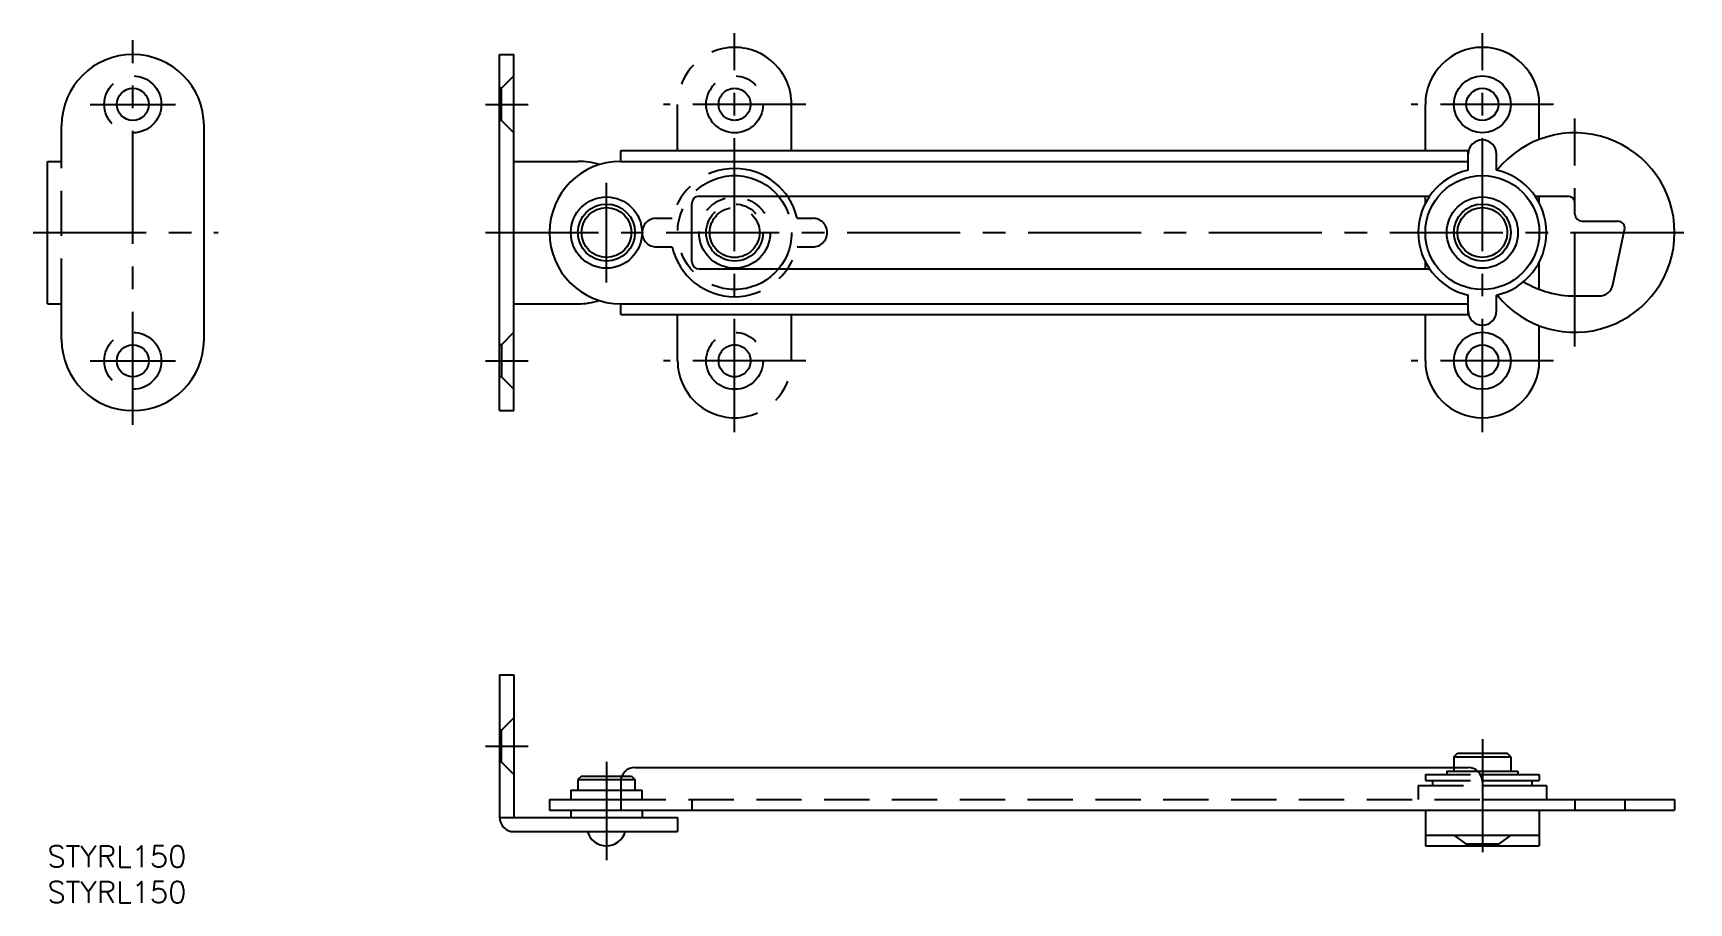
# Model space of a CAD drawing. Extents: x -2 to 231, y -8 to 114.
import ezdxf

# ---------------------------------------------------------------- set-up
doc = ezdxf.new("R2010")
doc.units = 0
doc.header["$LTSCALE"] = 0.5
for name, pattern in [('CENTER', [50.8, 31.75, -6.35, 6.35, -6.35]), ('DASHED', [19.05, 12.7, -6.35]), ('PHANTOM', [63.5, 31.75, -6.35, 6.35, -6.35, 6.35, -6.35])]:
    doc.linetypes.add(name, pattern=pattern)
for name, color, linetype in [('MSM_CENTER', 1, 'CENTER'), ('MSM_CONTINUOUS', 7, 'CONTINUOUS'), ('MSM_DASHED', 4, 'DASHED'), ('MSM_IMAGINARY', 6, 'PHANTOM'), ('MSM_PART_NUMBER', 7, 'CONTINUOUS')]:
    doc.layers.add(name, color=color, linetype=linetype)
doc.styles.get("Standard").update_dxf_attribs({"font": 'txt.shx', "height": 3, "bigfont": 'bigfont.shx'})

# ---------------------------------------------------------------- blocks, each defined once
blk = doc.blocks.new('*U1')
at = {"layer": 'MSM_PART_NUMBER'}
blk.add_text('STYRL150', height=3, dxfattribs=at).set_placement((0, -3))
blk = doc.blocks.new('*U2')
at = {"layer": 'MSM_PART_NUMBER'}
blk.add_text('STYRL150', height=3, dxfattribs=at).set_placement((0, -8))

msp = doc.modelspace()

# ---------------------------------------------------------------- linework, layer by layer
at = {"layer": 'MSM_CENTER'}
for p, q in [((96.51, 58.1), (96.51, 114.1)), ((201.51, 58.1), (201.51, 114.1)), ((12, 59.1), (12, 113.1)), ((6, 104.1), (18, 104.1)), ((61.51, 104.1), (67.51, 104.1)), ((106.51, 104.1), (86.51, 104.1)), ((211.51, 104.1), (191.51, 104.1)), ((214.51, 70.1), (214.51, 102.1)), ((78.51, 79.1), (78.51, 93.1)), ((-2, 86.1), (24, 86.1)), ((61.51, 86.1), (230.51, 86.1)), ((6, 68.1), (18, 68.1)), ((61.51, 68.1), (67.51, 68.1)), ((106.51, 68.1), (86.51, 68.1)), ((211.51, 68.1), (191.51, 68.1)), ((61.51, 14), (67.51, 14)), ((201.51, 15), (201.51, -2)), ((78.51, 11.8), (78.51, -2))]:
    msp.add_line(p, q, dxfattribs=at)
at = {"layer": 'MSM_CONTINUOUS'}
for p, q in [((63.51, 61.1), (63.51, 111.1)), ((63.51, 111.1), (65.51, 111.1)), ((65.51, 61.1), (65.51, 111.1)), ((193.51, 97.6), (193.51, 104.1)), ((209.51, 99.18), (209.51, 104.1)), ((2, 96.1), (2, 101.1)), ((22, 71.1), (22, 101.1)), ((0, 76.1), (0, 96.1)), ((0, 96.1), (2, 96.1)), ((65.51, 96.1), (74.51, 96.1)), ((80.51, 97.6), (199.51, 97.6)), ((80.51, 96.1), (80.51, 97.6)), ((80.51, 96.1), (199.51, 96.1)), ((199.51, 94.87), (199.51, 97.6)), ((203.51, 94.87), (203.51, 97.1)), ((91.51, 91.2), (194.1, 91.2)), ((193.51, 90.22), (193.51, 91.2)), ((208.93, 91.2), (213.51, 91.2)), ((209.51, 90.22), (209.51, 91.2)), ((90.51, 82), (90.51, 90.2)), ((214.51, 88.7), (214.51, 90.2)), ((215.51, 87.7), (220.51, 87.7)), ((219.85, 78.78), (221.49, 86.49)), ((193.51, 81), (193.51, 81.98)), ((209.51, 78.12), (209.51, 81.98)), ((91.51, 81), (194.1, 81)), ((199.51, 74.6), (199.51, 77.32)), ((203.51, 75.1), (203.51, 77.32)), ((214.51, 77.2), (217.9, 77.2)), ((0, 76.1), (2, 76.1)), ((2, 71.1), (2, 76.1)), ((65.51, 76.1), (74.51, 76.1)), ((80.51, 76.1), (199.51, 76.1)), ((80.51, 74.6), (80.51, 76.1)), ((80.51, 74.6), (199.51, 74.6)), ((193.51, 68.1), (193.51, 74.6)), ((209.51, 68.1), (209.51, 73.02)), ((63.51, 61.1), (65.51, 61.1)), ((63.51, 24), (63.51, 4)), ((63.51, 24), (65.51, 24)), ((65.51, 24), (65.51, 4)), ((197.51, 12.5), (198.01, 13)), ((197.51, 12.5), (205.51, 12.5)), ((197.51, 12.5), (197.51, 11)), ((198.01, 13), (205.01, 13)), ((205.51, 12.5), (205.01, 13)), ((205.51, 12.5), (205.51, 10.5)), ((75.01, 9.8), (74.51, 9.3)), ((75.01, 9.8), (80.68, 9.8)), ((82.51, 11), (199.51, 11)), ((200.84, 10.5), (206.51, 10.5)), ((201.25, 10), (209.51, 10)), ((206.51, 10.5), (206.51, 10)), ((209.51, 10), (209.51, 9.2)), ((73.51, 7.8), (80.51, 7.8)), ((73.51, 7.8), (73.51, 6.5)), ((74.51, 9.3), (74.51, 7.8)), ((74.51, 9.3), (80.54, 9.3)), ((80.51, 9), (80.51, 5)), ((201.39, 9.2), (209.51, 9.2)), ((201.51, 9), (201.51, 5)), ((201.51, 8.5), (210.51, 8.5)), ((208.51, 8.5), (208.51, 9.2)), ((210.51, 8.5), (210.51, 6.5)), ((70.51, 6.5), (70.51, 5)), ((70.51, 6.5), (80.51, 6.5)), ((70.51, 5), (228.51, 5)), ((73.51, 5), (73.51, 4)), ((83.51, 5), (83.51, 4)), ((193.51, 5), (193.51, 0)), ((201.51, 6.5), (228.51, 6.5)), ((209.51, 5), (209.51, 0)), ((228.51, 6.5), (228.51, 5)), ((63.51, 4), (88.51, 4)), ((88.51, 4), (88.51, 2)), ((65.51, 2), (88.51, 2)), ((193.51, 1.5), (209.51, 1.5)), ((193.51, 0), (209.51, 0))]:
    msp.add_line(p, q, dxfattribs=at)
for centre, radius in [((201.51, 104.1), 4), ((12, 104.1), 2.25), ((201.51, 104.1), 2.25), ((201.51, 86.1), 8), ((78.51, 86.1), 5), ((201.51, 86.1), 5), ((78.51, 86.1), 4), ((78.51, 86.1), 3.5), ((201.51, 86.1), 4), ((201.51, 86.1), 3.5), ((201.51, 68.1), 4), ((12, 68.1), 2.25), ((201.51, 68.1), 2.25)]:
    msp.add_circle(centre, radius, dxfattribs=at)
for centre, radius, start, end in [((201.51, 104.1), 8, 0, 180), ((12, 101.1), 10, 0, 180), ((214.51, 86.1), 14, 218.7193, 141.2807), ((201.51, 97.1), 2, 0, 180), ((80.51, 86.1), 10, 90, 270), ((74.51, 86.1), 10, 72.5424, 90), ((201.51, 86.1), 9, 102.8396, 257.1604), ((201.51, 86.1), 9, 282.8396, 77.1604), ((91.51, 90.2), 1, 90, 180), ((213.51, 90.2), 1, 0, 90), ((215.51, 88.7), 1, 180, 270), ((220.51, 86.7), 1, 347.9821, 90), ((91.51, 82), 1, 180, 270), ((214.51, 91.2), 14, 238.9681, 270), ((217.9, 79.2), 2, 270, 347.982), ((74.51, 86.1), 10, 270, 287.4576), ((201.51, 75.1), 2, 180, 0), ((12, 71.1), 10, 180, 0), ((201.51, 68.1), 8, 180, 0), ((82.51, 9), 2, 90, 180), ((199.51, 9), 2, 0, 90), ((65.51, 4), 2, 180, 270), ((78.51, 2.75), 2.75, 195.8266, 344.1734)]:
    msp.add_arc(centre, radius, start, end, dxfattribs=at)
at = {"layer": 'MSM_DASHED'}
for p, q in [((65.51, 108.1), (63.76, 106.35)), ((63.76, 106.35), (63.51, 106.35)), ((63.76, 101.85), (63.76, 106.35)), ((63.76, 101.85), (63.51, 101.85)), ((65.51, 100.1), (63.76, 101.85)), ((2, 76.1), (2, 96.1)), ((65.51, 72.1), (63.76, 70.35)), ((63.76, 70.35), (63.51, 70.35)), ((63.76, 70.35), (63.76, 65.85)), ((63.76, 65.85), (63.51, 65.85)), ((65.51, 64.1), (63.76, 65.85)), ((65.51, 18), (63.76, 16.25)), ((63.76, 16.25), (63.51, 16.25)), ((63.76, 11.75), (63.76, 16.25)), ((63.76, 11.75), (63.51, 11.75)), ((65.51, 10), (63.76, 11.75)), ((80.68, 9.8), (82.01, 9.8)), ((82.01, 9.8), (82.51, 9.3)), ((193.51, 10), (193.51, 9.2)), ((193.51, 10), (201.25, 10)), ((196.51, 10.5), (196.51, 10)), ((196.51, 10.5), (200.84, 10.5)), ((197.51, 11), (197.51, 10.5)), ((80.51, 7.8), (83.51, 7.8)), ((80.54, 9.3), (82.51, 9.3)), ((82.51, 9.3), (82.51, 7.8)), ((83.51, 6.5), (83.51, 7.8)), ((192.51, 8.5), (201.51, 8.5)), ((192.51, 8.5), (192.51, 6.5)), ((193.51, 9.2), (201.39, 9.2)), ((194.51, 9.2), (194.51, 8.5)), ((80.51, 6.5), (201.51, 6.5)), ((90.51, 6.5), (90.51, 5)), ((214.51, 6.5), (214.51, 5)), ((221.51, 6.5), (221.51, 5)), ((197.51, 1.5), (199.26, 0.25)), ((203.76, 0.25), (199.26, 0.25)), ((199.26, 0.25), (199.26, 0)), ((205.51, 1.5), (203.76, 0.25)), ((203.76, 0.25), (203.76, 0))]:
    msp.add_line(p, q, dxfattribs=at)
for centre in [(12, 104.1), (12, 68.1)]:
    msp.add_circle(centre, 4, dxfattribs=at)
at = {"layer": 'MSM_IMAGINARY'}
for p, q in [((88.51, 97.6), (88.51, 104.1)), ((104.51, 97.6), (104.51, 104.1)), ((85.51, 88.1), (87.74, 88.1)), ((105.29, 88.1), (107.51, 88.1)), ((85.51, 84.1), (87.74, 84.1)), ((105.29, 84.1), (107.51, 84.1)), ((88.51, 68.1), (88.51, 74.6)), ((104.51, 68.1), (104.51, 74.6))]:
    msp.add_line(p, q, dxfattribs=at)
for centre, radius in [((96.51, 104.1), 4), ((96.51, 104.1), 2.25), ((96.51, 86.1), 8), ((96.51, 86.1), 5), ((96.51, 86.1), 4), ((96.51, 86.1), 3.5), ((96.51, 68.1), 4), ((96.51, 68.1), 2.25)]:
    msp.add_circle(centre, radius, dxfattribs=at)
for centre, radius, start, end in [((96.51, 104.1), 8, 0, 180), ((96.51, 86.1), 9, 12.8396, 167.1604), ((85.51, 86.1), 2, 90.0001, 270), ((107.51, 86.1), 2, 270, 90), ((96.51, 86.1), 9, 192.8396, 347.1604), ((96.51, 68.1), 8, 180, 0)]:
    msp.add_arc(centre, radius, start, end, dxfattribs=at)

# ---------------------------------------------------------------- block references
at = {"layer": 'MSM_CONTINUOUS'}
for name in ['*U1', '*U2']:
    msp.add_blockref(name, (0, 0), dxfattribs=at)

doc.saveas('drawing.dxf')
